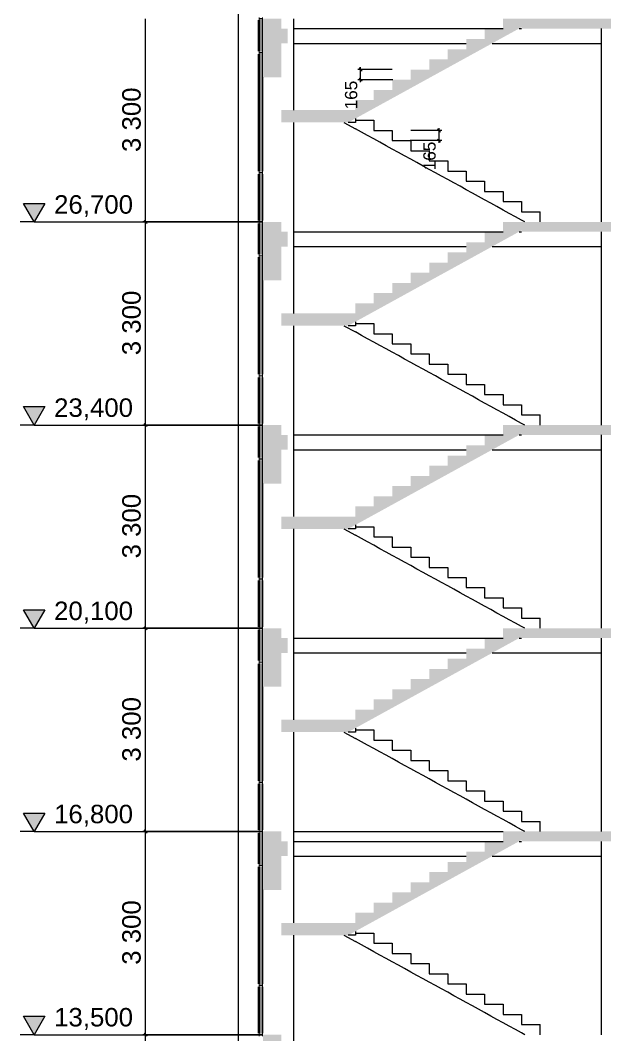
# Model space of a CAD drawing. Header units: millimetres. Extents: x 1499747 to 4230374, y -28481 to 441852.
# Drawn here: x 2527857 to 2537347, y -5347 to 11128 of the extents above; entities that cross this region are included whole.
import ezdxf
from ezdxf.xclip import XClip

# ---------------------------------------------------------------- set-up
doc = ezdxf.new("R2010")
doc.units = ezdxf.units.MM
doc.header["$MEASUREMENT"] = 0
doc.header["$XCLIPFRAME"] = 0
for name, color, linetype, lineweight in [('3 Разрез_22_Витражные окна_Ном._пера__1_Ном._пера__7', 7, 'Continuous', 18), ('3 Разрез_22_Витражные окна_Ном._пера__7', 7, 'Continuous', 18), ('3 Разрез_22_Выступы_Ном._пера__1_Ном._пера__7', 7, 'Continuous', 18), ('3 Разрез_22_Конструктив - Балки_Ном._пера__10_Ном._пера__134', 134, 'Continuous', 18), ('3 Разрез_22_Конструктив - Балки_Ном._пера__7', 7, 'Continuous', 18), ('3 Разрез_22_Конструктив - Колонны_Ном._пера__8_Ном._пера__12', 12, 'Continuous', 18), ('3 Разрез_22_Конструктив - Лестницы_Ном._пера__1_Ном._пера__7', 7, 'Continuous', 18), ('3 Разрез_22_Конструктив - Лестницы_Ном._пера__7', 7, 'Continuous', 18), ('3 Разрез_22_Конструктив - Перекрытия_Ном._пера__1_Ном._пера__7', 7, 'Continuous', 18), ('3 Разрез_22_Конструктив - Перекрытия_Ном._пера__7', 7, 'Continuous', 18), ('3 Разрез_22_Конструктив - Стены Несущие_Ном._пера__7', 7, 'Continuous', 18), ('3 Разрез_22_Размер - Общий_Ном._пера__1_Ном._пера__7', 7, 'Continuous', 18)]:
    doc.layers.add(name, color=color, linetype=linetype, lineweight=lineweight)
doc.layers.add('Чертеж и Рисунок', color=7, linetype='Continuous')
doc.styles.add('СГЕНЕРИР_СТИЛЬ_2', font='arial.ttf')

# ---------------------------------------------------------------- blocks, each defined once
blk = doc.blocks.new('Чертеж_3_22', base_point=(1450000, 29700))
at = {"layer": '3 Разрез_22_Витражные окна_Ном._пера__7', "linetype": 'Continuous'}
for points in [[(1425540, 38853), (1425525, 38853), (1425525, 38803), (1425540, 38803), (1425540, 38818), (1425580, 38818), (1425580, 38803), (1425595, 38803), (1425595, 38853), (1425580, 38853), (1425580, 38838), (1425540, 38838)], [(1425579, 38818), (1425541, 38818), (1425541, 38288), (1425579, 38288)], [(1425540, 38303), (1425525, 38303), (1425525, 38253), (1425540, 38253), (1425540, 38268), (1425580, 38268), (1425580, 38253), (1425595, 38253), (1425595, 38303), (1425580, 38303), (1425580, 38288), (1425540, 38288)], [(1425579, 38268), (1425541, 38268), (1425541, 36338), (1425579, 36338)], [(1425540, 36353), (1425525, 36353), (1425525, 36303), (1425540, 36303), (1425540, 36318), (1425580, 36318), (1425580, 36303), (1425595, 36303), (1425595, 36353), (1425580, 36353), (1425580, 36338), (1425540, 36338)], [(1425579, 36318), (1425541, 36318), (1425541, 35538), (1425579, 35538)], [(1425525, 35503), (1425540, 35503), (1425540, 35518), (1425580, 35518), (1425580, 35503), (1425595, 35503), (1425595, 35553), (1425580, 35553), (1425580, 35538), (1425540, 35538), (1425540, 35553), (1425525, 35553)], [(1425579, 35518), (1425541, 35518), (1425541, 34988), (1425579, 34988)], [(1425540, 35003), (1425525, 35003), (1425525, 34953), (1425540, 34953), (1425540, 34968), (1425580, 34968), (1425580, 34953), (1425595, 34953), (1425595, 35003), (1425580, 35003), (1425580, 34988), (1425540, 34988)], [(1425579, 34968), (1425541, 34968), (1425541, 33038), (1425579, 33038)], [(1425540, 33053), (1425525, 33053), (1425525, 33003), (1425540, 33003), (1425540, 33018), (1425580, 33018), (1425580, 33003), (1425595, 33003), (1425595, 33053), (1425580, 33053), (1425580, 33038), (1425540, 33038)], [(1425579, 33018), (1425541, 33018), (1425541, 32238), (1425579, 32238)], [(1425525, 32203), (1425540, 32203), (1425540, 32218), (1425580, 32218), (1425580, 32203), (1425595, 32203), (1425595, 32253), (1425580, 32253), (1425580, 32238), (1425540, 32238), (1425540, 32253), (1425525, 32253)], [(1425579, 32218), (1425541, 32218), (1425541, 31688), (1425579, 31688)], [(1425540, 31703), (1425525, 31703), (1425525, 31653), (1425540, 31653), (1425540, 31668), (1425580, 31668), (1425580, 31653), (1425595, 31653), (1425595, 31703), (1425580, 31703), (1425580, 31688), (1425540, 31688)], [(1425579, 31668), (1425541, 31668), (1425541, 29738), (1425579, 29738)], [(1425525, 29703), (1425540, 29703), (1425540, 29718), (1425580, 29718), (1425580, 29703), (1425595, 29703), (1425595, 29753), (1425580, 29753), (1425580, 29738), (1425540, 29738), (1425540, 29753), (1425525, 29753)], [(1425579, 29718), (1425541, 29718), (1425541, 28938), (1425579, 28938)], [(1425525, 28903), (1425540, 28903), (1425540, 28918), (1425580, 28918), (1425580, 28903), (1425595, 28903), (1425595, 28953), (1425580, 28953), (1425580, 28938), (1425540, 28938), (1425540, 28953), (1425525, 28953)], [(1425579, 28918), (1425541, 28918), (1425541, 28388), (1425579, 28388)], [(1425540, 28403), (1425525, 28403), (1425525, 28353), (1425540, 28353), (1425540, 28368), (1425580, 28368), (1425580, 28353), (1425595, 28353), (1425595, 28403), (1425580, 28403), (1425580, 28388), (1425540, 28388)], [(1425579, 28368), (1425541, 28368), (1425541, 26438), (1425579, 26438)], [(1425540, 26453), (1425525, 26453), (1425525, 26403), (1425540, 26403), (1425540, 26418), (1425580, 26418), (1425580, 26403), (1425595, 26403), (1425595, 26453), (1425580, 26453), (1425580, 26438), (1425540, 26438)], [(1425579, 26418), (1425541, 26418), (1425541, 25638), (1425579, 25638)], [(1425540, 25653), (1425525, 25653), (1425525, 25603), (1425540, 25603), (1425540, 25618), (1425580, 25618), (1425580, 25603), (1425595, 25603), (1425595, 25653), (1425580, 25653), (1425580, 25638), (1425540, 25638)], [(1425579, 25618), (1425541, 25618), (1425541, 25088), (1425579, 25088)], [(1425540, 25103), (1425525, 25103), (1425525, 25053), (1425540, 25053), (1425540, 25068), (1425580, 25068), (1425580, 25053), (1425595, 25053), (1425595, 25103), (1425580, 25103), (1425580, 25088), (1425540, 25088)], [(1425579, 25068), (1425541, 25068), (1425541, 23138), (1425579, 23138)], [(1425540, 23153), (1425525, 23153), (1425525, 23103), (1425540, 23103), (1425540, 23118), (1425580, 23118), (1425580, 23103), (1425595, 23103), (1425595, 23153), (1425580, 23153), (1425580, 23138), (1425540, 23138)], [(1425579, 23118), (1425541, 23118), (1425541, 22338), (1425579, 22338)], [(1425525, 22303), (1425540, 22303), (1425540, 22318), (1425580, 22318), (1425580, 22303), (1425595, 22303), (1425595, 22353), (1425580, 22353), (1425580, 22338), (1425540, 22338), (1425540, 22353), (1425525, 22353)]]:
    blk.add_hatch(color=256, dxfattribs=at).paths.add_polyline_path(points)
at = {"layer": '3 Разрез_22_Конструктив - Балки_Ном._пера__7', "linetype": 'Continuous'}
for points in [[(1425595, 38668), (1425595, 38428), (1425895, 38428), (1425895, 38668)], [(1425895, 38428), (1425995, 38428), (1425995, 38668), (1425895, 38668)], [(1425595, 35368), (1425595, 35128), (1425895, 35128), (1425895, 35368)], [(1425895, 35128), (1425995, 35128), (1425995, 35368), (1425895, 35368)], [(1425595, 32068), (1425595, 31828), (1425895, 31828), (1425895, 32068)], [(1425895, 31828), (1425995, 31828), (1425995, 32068), (1425895, 32068)], [(1425595, 28768), (1425595, 28528), (1425895, 28528), (1425895, 28768)], [(1425895, 28528), (1425995, 28528), (1425995, 28768), (1425895, 28768)], [(1425595, 25468), (1425595, 25228), (1425895, 25228), (1425895, 25468)], [(1425895, 25228), (1425995, 25228), (1425995, 25468), (1425895, 25468)]]:
    blk.add_hatch(color=256, dxfattribs=at).paths.add_polyline_path(points)
at = {"layer": '3 Разрез_22_Конструктив - Лестницы_Ном._пера__7', "linetype": 'Continuous'}
for points in [[(1426980, 37343), (1426980, 37143), (1429795, 38691), (1429795, 38828), (1429495, 38828), (1429495, 38663), (1429195, 38663), (1429195, 38498), (1428895, 38498), (1428895, 38333), (1428595, 38333), (1428595, 38168), (1428295, 38168), (1428295, 38003), (1427995, 38003), (1427995, 37838), (1427695, 37838), (1427695, 37673), (1427395, 37673), (1427395, 37508), (1427095, 37508), (1427095, 37343)], [(1425895, 37143), (1426980, 37143), (1426980, 37343), (1425895, 37343)], [(1426980, 34043), (1426980, 33843), (1429795, 35391), (1429795, 35528), (1429495, 35528), (1429495, 35363), (1429195, 35363), (1429195, 35198), (1428895, 35198), (1428895, 35033), (1428595, 35033), (1428595, 34868), (1428295, 34868), (1428295, 34703), (1427995, 34703), (1427995, 34538), (1427695, 34538), (1427695, 34373), (1427395, 34373), (1427395, 34208), (1427095, 34208), (1427095, 34043)], [(1425895, 33843), (1426980, 33843), (1426980, 34043), (1425895, 34043)], [(1426980, 30743), (1426980, 30543), (1429795, 32091), (1429795, 32228), (1429495, 32228), (1429495, 32063), (1429195, 32063), (1429195, 31898), (1428895, 31898), (1428895, 31733), (1428595, 31733), (1428595, 31568), (1428295, 31568), (1428295, 31403), (1427995, 31403), (1427995, 31238), (1427695, 31238), (1427695, 31073), (1427395, 31073), (1427395, 30908), (1427095, 30908), (1427095, 30743)], [(1425895, 30543), (1426980, 30543), (1426980, 30743), (1425895, 30743)], [(1426980, 27443), (1426980, 27243), (1429795, 28791), (1429795, 28928), (1429495, 28928), (1429495, 28763), (1429195, 28763), (1429195, 28598), (1428895, 28598), (1428895, 28433), (1428595, 28433), (1428595, 28268), (1428295, 28268), (1428295, 28103), (1427995, 28103), (1427995, 27938), (1427695, 27938), (1427695, 27773), (1427395, 27773), (1427395, 27608), (1427095, 27608), (1427095, 27443)], [(1425895, 27243), (1426980, 27243), (1426980, 27443), (1425895, 27443)], [(1426980, 24143), (1426980, 23943), (1429795, 25491), (1429795, 25628), (1429495, 25628), (1429495, 25463), (1429195, 25463), (1429195, 25298), (1428895, 25298), (1428895, 25133), (1428595, 25133), (1428595, 24968), (1428295, 24968), (1428295, 24803), (1427995, 24803), (1427995, 24638), (1427695, 24638), (1427695, 24473), (1427395, 24473), (1427395, 24308), (1427095, 24308), (1427095, 24143)], [(1425895, 24143), (1425895, 23943), (1426980, 23943), (1426980, 24143)]]:
    blk.add_hatch(color=256, dxfattribs=at).paths.add_polyline_path(points)
at = {"layer": '3 Разрез_22_Конструктив - Перекрытия_Ном._пера__7', "linetype": 'Continuous'}
for points in [[(1425595, 38828), (1425595, 38668), (1425895, 38668), (1425895, 38828)], [(1429795, 38668), (1438095, 38668), (1438095, 38828), (1429795, 38828)], [(1425595, 35528), (1425595, 35368), (1425895, 35368), (1425895, 35528)], [(1429795, 35528), (1429795, 35368), (1438095, 35368), (1438095, 35528)], [(1425595, 32228), (1425595, 32068), (1425895, 32068), (1425895, 32228)], [(1429795, 32068), (1438095, 32068), (1438095, 32228), (1429795, 32228)], [(1425595, 28928), (1425595, 28768), (1425895, 28768), (1425895, 28928)], [(1429795, 28768), (1438095, 28768), (1438095, 28928), (1429795, 28928)], [(1425595, 25628), (1425595, 25468), (1425895, 25468), (1425895, 25628)], [(1429795, 25628), (1429795, 25468), (1438095, 25468), (1438095, 25628)], [(1425595, 22328), (1425595, 22168), (1425895, 22168), (1425895, 22328)]]:
    blk.add_hatch(color=256, dxfattribs=at).paths.add_polyline_path(points)
at = {"layer": '3 Разрез_22_Конструктив - Стены Несущие_Ном._пера__7', "linetype": 'Continuous'}
for points in [[(1425595, 38428), (1425595, 37878), (1425895, 37878), (1425895, 38428)], [(1425595, 35128), (1425595, 34578), (1425895, 34578), (1425895, 35128)], [(1425595, 31828), (1425595, 31278), (1425895, 31278), (1425895, 31828)], [(1425595, 28528), (1425595, 27978), (1425895, 27978), (1425895, 28528)], [(1425595, 25228), (1425595, 24678), (1425895, 24678), (1425895, 25228)]]:
    blk.add_hatch(color=256, dxfattribs=at).paths.add_polyline_path(points)
at = {"layer": '3 Разрез_22_Размер - Общий_Ном._пера__1_Ном._пера__7', "linetype": 'Continuous'}
for points in [[(1421879, 35528), (1422053, 35828), (1421705, 35828)], [(1421879, 32228), (1422053, 32528), (1421705, 32528)], [(1421879, 28928), (1422053, 29228), (1421705, 29228)], [(1421879, 25628), (1422053, 25928), (1421705, 25928)], [(1421879, 22328), (1422053, 22628), (1421705, 22628)]]:
    blk.add_hatch(color=256, dxfattribs=at).paths.add_polyline_path(points)
at = {"layer": '3 Разрез_22_Витражные окна_Ном._пера__1_Ном._пера__7', "linetype": 'Continuous'}
for p, q in [((1425525, 38303), (1425525, 38803)), ((1425540, 38803), (1425540, 38303)), ((1425580, 38803), (1425580, 38303)), ((1425525, 36353), (1425525, 38253)), ((1425540, 38253), (1425540, 36353)), ((1425580, 38253), (1425580, 36353)), ((1425595, 36353), (1425595, 37878)), ((1425525, 35553), (1425525, 36303)), ((1425540, 36303), (1425540, 35553)), ((1425580, 36303), (1425580, 35553)), ((1425595, 35553), (1425595, 36303)), ((1425525, 35003), (1425525, 35503)), ((1425540, 35503), (1425540, 35003)), ((1425580, 35503), (1425580, 35003)), ((1425525, 33053), (1425525, 34953)), ((1425540, 34953), (1425540, 33053)), ((1425580, 34953), (1425580, 33053)), ((1425595, 33053), (1425595, 34578)), ((1425525, 32253), (1425525, 33003)), ((1425540, 33003), (1425540, 32253)), ((1425580, 33003), (1425580, 32253)), ((1425595, 32253), (1425595, 33003)), ((1425525, 31703), (1425525, 32203)), ((1425540, 32203), (1425540, 31703)), ((1425580, 32203), (1425580, 31703)), ((1425525, 29753), (1425525, 31653)), ((1425540, 31653), (1425540, 29753)), ((1425580, 31653), (1425580, 29753)), ((1425595, 29753), (1425595, 31278)), ((1425525, 28953), (1425525, 29703)), ((1425540, 29703), (1425540, 28953)), ((1425580, 29703), (1425580, 28953)), ((1425595, 28953), (1425595, 29703)), ((1425525, 28403), (1425525, 28903)), ((1425540, 28903), (1425540, 28403)), ((1425580, 28903), (1425580, 28403)), ((1425525, 26453), (1425525, 28353)), ((1425540, 28353), (1425540, 26453)), ((1425580, 28353), (1425580, 26453)), ((1425595, 26453), (1425595, 27978)), ((1425525, 25653), (1425525, 26403)), ((1425540, 26403), (1425540, 25653)), ((1425580, 26403), (1425580, 25653)), ((1425595, 25653), (1425595, 26403)), ((1425525, 25103), (1425525, 25603)), ((1425540, 25603), (1425540, 25103)), ((1425580, 25603), (1425580, 25103)), ((1425525, 23153), (1425525, 25053)), ((1425540, 25053), (1425540, 23153)), ((1425580, 25053), (1425580, 23153)), ((1425595, 23153), (1425595, 24678)), ((1425525, 22353), (1425525, 23103)), ((1425540, 23103), (1425540, 22353)), ((1425580, 23103), (1425580, 22353)), ((1425595, 22353), (1425595, 23103))]:
    blk.add_line(p, q, dxfattribs=at)
at = {"layer": '3 Разрез_22_Выступы_Ном._пера__1_Ном._пера__7', "linetype": 'Continuous'}
blk.add_line((1425195, 14078), (1425195, 45428), dxfattribs=at)
at = {"layer": '3 Разрез_22_Конструктив - Балки_Ном._пера__10_Ном._пера__134', "linetype": 'Continuous'}
for p, q in [((1426095, 38668), (1429495, 38668)), ((1429753, 38668), (1429795, 38668)), ((1426095, 38428), (1428895, 38428)), ((1429316, 38428), (1431095, 38428)), ((1426095, 35368), (1429495, 35368)), ((1429753, 35368), (1429795, 35368)), ((1426095, 35128), (1428895, 35128)), ((1429316, 35128), (1431095, 35128)), ((1426095, 32068), (1429495, 32068)), ((1429753, 32068), (1429795, 32068)), ((1426095, 31828), (1428895, 31828)), ((1429316, 31828), (1431095, 31828)), ((1426095, 28768), (1429495, 28768)), ((1429753, 28768), (1429795, 28768)), ((1426095, 28528), (1428895, 28528)), ((1429316, 28528), (1431095, 28528)), ((1426095, 25468), (1429495, 25468)), ((1429753, 25468), (1429795, 25468)), ((1426095, 25228), (1428895, 25228)), ((1429316, 25228), (1431095, 25228))]:
    blk.add_line(p, q, dxfattribs=at)
at = {"layer": '3 Разрез_22_Конструктив - Колонны_Ном._пера__8_Ном._пера__12', "linetype": 'Continuous'}
for p, q in [((1426095, 37343), (1426095, 38828)), ((1431095, 35528), (1431095, 38668)), ((1426095, 35528), (1426095, 37143)), ((1426095, 34043), (1426095, 35528)), ((1431095, 32228), (1431095, 35368)), ((1426095, 32228), (1426095, 33843)), ((1426095, 30743), (1426095, 32228)), ((1431095, 28928), (1431095, 32068)), ((1426095, 28928), (1426095, 30543)), ((1426095, 27443), (1426095, 28928)), ((1431095, 25628), (1431095, 28768)), ((1426095, 25628), (1426095, 27243)), ((1426095, 24143), (1426095, 25628)), ((1431095, 22328), (1431095, 25468)), ((1426095, 22328), (1426095, 23943)), ((1426095, 20843), (1426095, 22328))]:
    blk.add_line(p, q, dxfattribs=at)
at = {"layer": '3 Разрез_22_Конструктив - Лестницы_Ном._пера__1_Ном._пера__7', "linetype": 'Continuous'}
for p, q in [((1426909, 37143), (1427095, 37041)), ((1427095, 37143), (1426980, 37143)), ((1427095, 37206), (1427095, 37143)), ((1427095, 37178), (1427395, 37178)), ((1427395, 37178), (1427395, 37013)), ((1427195, 36986), (1427095, 37041)), ((1427295, 36931), (1427195, 36986)), ((1427395, 36876), (1427295, 36931)), ((1427395, 37013), (1427695, 37013)), ((1427695, 37013), (1427695, 36848)), ((1427495, 36821), (1427395, 36876)), ((1427595, 36766), (1427495, 36821)), ((1427695, 36711), (1427595, 36766)), ((1427695, 36848), (1427995, 36848)), ((1427995, 36848), (1427995, 36683)), ((1427795, 36656), (1427695, 36711)), ((1427895, 36601), (1427795, 36656)), ((1427995, 36546), (1427895, 36601)), ((1427995, 36683), (1428295, 36683)), ((1428295, 36683), (1428295, 36518)), ((1428095, 36491), (1427995, 36546)), ((1428195, 36436), (1428095, 36491)), ((1428295, 36381), (1428195, 36436)), ((1428295, 36518), (1428595, 36518)), ((1428595, 36518), (1428595, 36353)), ((1428395, 36326), (1428295, 36381)), ((1428495, 36271), (1428395, 36326)), ((1428595, 36216), (1428495, 36271)), ((1428595, 36353), (1428895, 36353)), ((1428895, 36353), (1428895, 36188)), ((1428695, 36161), (1428595, 36216)), ((1428795, 36106), (1428695, 36161)), ((1428895, 36051), (1428795, 36106)), ((1428895, 36188), (1429195, 36188)), ((1429195, 36188), (1429195, 36023)), ((1428995, 35996), (1428895, 36051)), ((1429095, 35941), (1428995, 35996)), ((1429195, 35886), (1429095, 35941)), ((1429195, 36023), (1429495, 36023)), ((1429495, 36023), (1429495, 35858)), ((1429295, 35831), (1429195, 35886)), ((1429395, 35776), (1429295, 35831)), ((1429495, 35721), (1429395, 35776)), ((1429495, 35858), (1429795, 35858)), ((1429795, 35858), (1429795, 35693)), ((1429595, 35666), (1429495, 35721)), ((1429695, 35611), (1429595, 35666)), ((1429795, 35556), (1429695, 35611)), ((1429795, 35693), (1430095, 35693)), ((1430095, 35528), (1430095, 35693)), ((1429846, 35528), (1429795, 35556)), ((1426909, 33843), (1427095, 33741)), ((1427095, 33843), (1426980, 33843)), ((1427095, 33906), (1427095, 33843)), ((1427095, 33878), (1427395, 33878)), ((1427395, 33878), (1427395, 33713)), ((1427195, 33686), (1427095, 33741)), ((1427295, 33631), (1427195, 33686)), ((1427395, 33576), (1427295, 33631)), ((1427395, 33713), (1427695, 33713)), ((1427695, 33713), (1427695, 33548)), ((1427495, 33521), (1427395, 33576)), ((1427595, 33466), (1427495, 33521)), ((1427695, 33411), (1427595, 33466)), ((1427695, 33548), (1427995, 33548)), ((1427995, 33548), (1427995, 33383)), ((1427795, 33356), (1427695, 33411)), ((1427895, 33301), (1427795, 33356)), ((1427995, 33246), (1427895, 33301)), ((1427995, 33383), (1428295, 33383)), ((1428295, 33383), (1428295, 33218)), ((1428095, 33191), (1427995, 33246)), ((1428195, 33136), (1428095, 33191)), ((1428295, 33081), (1428195, 33136)), ((1428295, 33218), (1428595, 33218)), ((1428595, 33218), (1428595, 33053)), ((1428395, 33026), (1428295, 33081)), ((1428495, 32971), (1428395, 33026)), ((1428595, 32916), (1428495, 32971)), ((1428595, 33053), (1428895, 33053)), ((1428895, 33053), (1428895, 32888)), ((1428695, 32861), (1428595, 32916)), ((1428795, 32806), (1428695, 32861)), ((1428895, 32751), (1428795, 32806)), ((1428895, 32888), (1429195, 32888)), ((1429195, 32888), (1429195, 32723)), ((1428995, 32696), (1428895, 32751)), ((1429095, 32641), (1428995, 32696)), ((1429195, 32586), (1429095, 32641)), ((1429195, 32723), (1429495, 32723)), ((1429495, 32723), (1429495, 32558)), ((1429295, 32531), (1429195, 32586)), ((1429395, 32476), (1429295, 32531)), ((1429495, 32421), (1429395, 32476)), ((1429495, 32558), (1429795, 32558)), ((1429795, 32558), (1429795, 32393)), ((1429595, 32366), (1429495, 32421)), ((1429695, 32311), (1429595, 32366)), ((1429795, 32256), (1429695, 32311)), ((1429795, 32393), (1430095, 32393)), ((1430095, 32228), (1430095, 32393)), ((1429846, 32228), (1429795, 32256)), ((1426909, 30543), (1427095, 30441)), ((1427095, 30543), (1426980, 30543)), ((1427095, 30606), (1427095, 30543)), ((1427095, 30578), (1427395, 30578)), ((1427395, 30578), (1427395, 30413)), ((1427195, 30386), (1427095, 30441)), ((1427295, 30331), (1427195, 30386)), ((1427395, 30276), (1427295, 30331)), ((1427395, 30413), (1427695, 30413)), ((1427695, 30413), (1427695, 30248)), ((1427495, 30221), (1427395, 30276)), ((1427595, 30166), (1427495, 30221)), ((1427695, 30111), (1427595, 30166)), ((1427695, 30248), (1427995, 30248)), ((1427995, 30248), (1427995, 30083)), ((1427795, 30056), (1427695, 30111)), ((1427895, 30001), (1427795, 30056)), ((1427995, 29946), (1427895, 30001)), ((1427995, 30083), (1428295, 30083)), ((1428295, 30083), (1428295, 29918)), ((1428095, 29891), (1427995, 29946)), ((1428195, 29836), (1428095, 29891)), ((1428295, 29781), (1428195, 29836)), ((1428295, 29918), (1428595, 29918)), ((1428595, 29918), (1428595, 29753)), ((1428395, 29726), (1428295, 29781)), ((1428495, 29671), (1428395, 29726)), ((1428595, 29616), (1428495, 29671)), ((1428595, 29753), (1428895, 29753)), ((1428895, 29753), (1428895, 29588)), ((1428695, 29561), (1428595, 29616)), ((1428795, 29506), (1428695, 29561)), ((1428895, 29451), (1428795, 29506)), ((1428895, 29588), (1429195, 29588)), ((1429195, 29588), (1429195, 29423)), ((1428995, 29396), (1428895, 29451)), ((1429095, 29341), (1428995, 29396)), ((1429195, 29286), (1429095, 29341)), ((1429195, 29423), (1429495, 29423)), ((1429495, 29423), (1429495, 29258)), ((1429295, 29231), (1429195, 29286)), ((1429395, 29176), (1429295, 29231)), ((1429495, 29121), (1429395, 29176)), ((1429495, 29258), (1429795, 29258)), ((1429795, 29258), (1429795, 29093)), ((1429595, 29066), (1429495, 29121)), ((1429695, 29011), (1429595, 29066)), ((1429795, 28956), (1429695, 29011)), ((1429795, 29093), (1430095, 29093)), ((1430095, 28928), (1430095, 29093)), ((1429846, 28928), (1429795, 28956)), ((1426909, 27243), (1427095, 27141)), ((1427095, 27243), (1426980, 27243)), ((1427095, 27306), (1427095, 27243)), ((1427095, 27278), (1427395, 27278)), ((1427395, 27278), (1427395, 27113)), ((1427195, 27086), (1427095, 27141)), ((1427295, 27031), (1427195, 27086)), ((1427395, 26976), (1427295, 27031)), ((1427395, 27113), (1427695, 27113)), ((1427695, 27113), (1427695, 26948)), ((1427495, 26921), (1427395, 26976)), ((1427595, 26866), (1427495, 26921)), ((1427695, 26811), (1427595, 26866)), ((1427695, 26948), (1427995, 26948)), ((1427995, 26948), (1427995, 26783)), ((1427795, 26756), (1427695, 26811)), ((1427895, 26701), (1427795, 26756)), ((1427995, 26646), (1427895, 26701)), ((1427995, 26783), (1428295, 26783)), ((1428295, 26783), (1428295, 26618)), ((1428095, 26591), (1427995, 26646)), ((1428195, 26536), (1428095, 26591)), ((1428295, 26481), (1428195, 26536)), ((1428295, 26618), (1428595, 26618)), ((1428595, 26618), (1428595, 26453)), ((1428395, 26426), (1428295, 26481)), ((1428495, 26371), (1428395, 26426)), ((1428595, 26316), (1428495, 26371)), ((1428595, 26453), (1428895, 26453)), ((1428895, 26453), (1428895, 26288)), ((1428695, 26261), (1428595, 26316)), ((1428795, 26206), (1428695, 26261)), ((1428895, 26151), (1428795, 26206)), ((1428895, 26288), (1429195, 26288)), ((1429195, 26288), (1429195, 26123)), ((1428995, 26096), (1428895, 26151)), ((1429095, 26041), (1428995, 26096)), ((1429195, 25986), (1429095, 26041)), ((1429195, 26123), (1429495, 26123)), ((1429495, 26123), (1429495, 25958)), ((1429295, 25931), (1429195, 25986)), ((1429395, 25876), (1429295, 25931)), ((1429495, 25821), (1429395, 25876)), ((1429495, 25958), (1429795, 25958)), ((1429795, 25958), (1429795, 25793)), ((1429595, 25766), (1429495, 25821)), ((1429695, 25711), (1429595, 25766)), ((1429795, 25656), (1429695, 25711)), ((1429795, 25793), (1430095, 25793)), ((1430095, 25628), (1430095, 25793)), ((1429846, 25628), (1429795, 25656)), ((1426909, 23943), (1427095, 23841)), ((1427095, 23943), (1426980, 23943)), ((1427095, 24006), (1427095, 23943)), ((1427095, 23978), (1427395, 23978)), ((1427395, 23978), (1427395, 23813)), ((1427195, 23786), (1427095, 23841)), ((1427295, 23731), (1427195, 23786)), ((1427395, 23676), (1427295, 23731)), ((1427395, 23813), (1427695, 23813)), ((1427695, 23813), (1427695, 23648)), ((1427495, 23621), (1427395, 23676)), ((1427595, 23566), (1427495, 23621)), ((1427695, 23511), (1427595, 23566)), ((1427695, 23648), (1427995, 23648)), ((1427995, 23648), (1427995, 23483)), ((1427795, 23456), (1427695, 23511)), ((1427895, 23401), (1427795, 23456)), ((1427995, 23346), (1427895, 23401)), ((1427995, 23483), (1428295, 23483)), ((1428295, 23483), (1428295, 23318)), ((1428095, 23291), (1427995, 23346)), ((1428195, 23236), (1428095, 23291)), ((1428295, 23181), (1428195, 23236)), ((1428295, 23318), (1428595, 23318)), ((1428595, 23318), (1428595, 23153)), ((1428395, 23126), (1428295, 23181)), ((1428495, 23071), (1428395, 23126)), ((1428595, 23016), (1428495, 23071)), ((1428595, 23153), (1428895, 23153)), ((1428895, 23153), (1428895, 22988)), ((1428695, 22961), (1428595, 23016)), ((1428795, 22906), (1428695, 22961)), ((1428895, 22851), (1428795, 22906)), ((1428895, 22988), (1429195, 22988)), ((1429195, 22988), (1429195, 22823)), ((1428995, 22796), (1428895, 22851)), ((1429095, 22741), (1428995, 22796)), ((1429195, 22686), (1429095, 22741)), ((1429195, 22823), (1429495, 22823)), ((1429495, 22823), (1429495, 22658)), ((1429295, 22631), (1429195, 22686)), ((1429395, 22576), (1429295, 22631)), ((1429495, 22521), (1429395, 22576)), ((1429495, 22658), (1429795, 22658)), ((1429795, 22658), (1429795, 22493)), ((1429595, 22466), (1429495, 22521)), ((1429695, 22411), (1429595, 22466)), ((1429795, 22356), (1429695, 22411)), ((1429795, 22493), (1430095, 22493)), ((1430095, 22328), (1430095, 22493)), ((1429846, 22328), (1429795, 22356))]:
    blk.add_line(p, q, dxfattribs=at)
at = {"layer": '3 Разрез_22_Конструктив - Перекрытия_Ном._пера__1_Ном._пера__7', "linetype": 'Continuous'}
blk.add_line((1426095, 25628), (1429495, 25628), dxfattribs=at)
at = {"layer": '3 Разрез_22_Размер - Общий_Ном._пера__1_Ном._пера__7', "linetype": 'Continuous'}
for p, q in [((1423690, 35528), (1423690, 38828)), ((1427695, 38003), (1427134, 38003)), ((1427206, 37978), (1427156, 38028)), ((1427181, 38003), (1427181, 38040)), ((1427181, 37838), (1427181, 38003)), ((1427705, 37838), (1427134, 37838)), ((1427156, 37863), (1427206, 37813)), ((1427181, 37800), (1427181, 37838)), ((1428501, 37013), (1427995, 37013)), ((1428479, 36988), (1428429, 37038)), ((1428454, 37013), (1428454, 37050)), ((1428454, 36848), (1428454, 37013)), ((1428501, 36848), (1427985, 36848)), ((1428429, 36873), (1428479, 36823)), ((1428454, 36810), (1428454, 36848)), ((1421879, 35528), (1421705, 35828)), ((1421705, 35828), (1422053, 35828)), ((1422053, 35828), (1421879, 35528)), ((1421879, 35528), (1421654, 35528)), ((1421879, 35528), (1425595, 35528)), ((1425595, 35528), (1423644, 35528)), ((1425595, 35528), (1423644, 35528)), ((1423665, 35553), (1423715, 35503)), ((1423665, 35553), (1423715, 35503)), ((1423690, 32228), (1423690, 35528)), ((1421879, 32228), (1421705, 32528)), ((1421705, 32528), (1422053, 32528)), ((1422053, 32528), (1421879, 32228)), ((1421879, 32228), (1421654, 32228)), ((1421879, 32228), (1425595, 32228)), ((1425595, 32228), (1423644, 32228)), ((1425595, 32228), (1423644, 32228)), ((1423665, 32253), (1423715, 32203)), ((1423665, 32253), (1423715, 32203)), ((1423690, 28928), (1423690, 32228)), ((1421879, 28928), (1421705, 29228)), ((1421705, 29228), (1422053, 29228)), ((1422053, 29228), (1421879, 28928)), ((1421879, 28928), (1421654, 28928)), ((1421879, 28928), (1425595, 28928)), ((1425595, 28928), (1423644, 28928)), ((1425595, 28928), (1423644, 28928)), ((1423665, 28953), (1423715, 28903)), ((1423665, 28953), (1423715, 28903)), ((1423690, 25628), (1423690, 28928)), ((1421879, 25628), (1421705, 25928)), ((1421705, 25928), (1422053, 25928)), ((1422053, 25928), (1421879, 25628)), ((1421879, 25628), (1421654, 25628)), ((1421879, 25628), (1425595, 25628)), ((1425595, 25628), (1423644, 25628)), ((1425595, 25628), (1423644, 25628)), ((1423665, 25653), (1423715, 25603)), ((1423665, 25653), (1423715, 25603)), ((1423690, 22328), (1423690, 25628)), ((1421879, 22328), (1421705, 22628)), ((1421705, 22628), (1422053, 22628)), ((1422053, 22628), (1421879, 22328)), ((1421879, 22328), (1421654, 22328)), ((1421879, 22328), (1425595, 22328)), ((1425595, 22328), (1423644, 22328)), ((1425595, 22328), (1423644, 22328)), ((1423665, 22353), (1423715, 22303)), ((1423665, 22353), (1423715, 22303)), ((1423690, 19028), (1423690, 22328))]:
    blk.add_line(p, q, dxfattribs=at)
at = {"layer": '3 Разрез_22_Размер - Общий_Ном._пера__1_Ном._пера__7', "linetype": 'Continuous', "attachment_point": 7, "rotation": 90, "style": 'СГЕНЕРИР_СТИЛЬ_2'}
for s, insert, char_height in [('\\A1;{\\pql;\\fArial|b0|i0|c204|p0;\\W1.000000;165}', (1427129, 37355), 200), ('\\A1;{\\pql;\\fArial|b0|i0|c204|p0;\\W1.000000;3\xa0300}', (1423613, 36663), 300), ('\\A1;{\\pql;\\fArial|b0|i0|c204|p0;\\W1.000000;165}', (1428402, 36365), 200), ('\\A1;{\\pql;\\fArial|b0|i0|c204|p0;\\W1.000000;3\xa0300}', (1423613, 33363), 300), ('\\A1;{\\pql;\\fArial|b0|i0|c204|p0;\\W1.000000;3\xa0300}', (1423613, 30063), 300), ('\\A1;{\\pql;\\fArial|b0|i0|c204|p0;\\W1.000000;3\xa0300}', (1423613, 26763), 300), ('\\A1;{\\pql;\\fArial|b0|i0|c204|p0;\\W1.000000;3\xa0300}', (1423613, 23463), 300)]:
    blk.add_mtext(s, dxfattribs=dict(at, insert=insert, char_height=char_height))
at = {"layer": '3 Разрез_22_Размер - Общий_Ном._пера__1_Ном._пера__7', "linetype": 'Continuous', "char_height": 300, "attachment_point": 7, "style": 'СГЕНЕРИР_СТИЛЬ_2'}
for s, insert in [('\\A1;{\\pql;\\fArial|b0|i0|c204|p0;\\W1.000000;26,700}', (1422203, 35606)), ('\\A1;{\\pql;\\fArial|b0|i0|c204|p0;\\W1.000000;23,400}', (1422203, 32306)), ('\\A1;{\\pql;\\fArial|b0|i0|c204|p0;\\W1.000000;20,100}', (1422203, 29006)), ('\\A1;{\\pql;\\fArial|b0|i0|c204|p0;\\W1.000000;16,800}', (1422203, 25706)), ('\\A1;{\\pql;\\fArial|b0|i0|c204|p0;\\W1.000000;13,500}', (1422203, 22406))]:
    blk.add_mtext(s, dxfattribs=dict(at, insert=insert))

msp = doc.modelspace()

# ---------------------------------------------------------------- block references
at = {"layer": 'Чертеж и Рисунок', "linetype": 'Continuous'}
ref = msp.add_blockref('Чертеж_3_22', (2556202.85824, 2025.38887), dxfattribs=at)
XClip(ref).set_block_clipping_path([(1408000, 0), (1492000, 59400.0000000006)])

doc.saveas('drawing.dxf')
